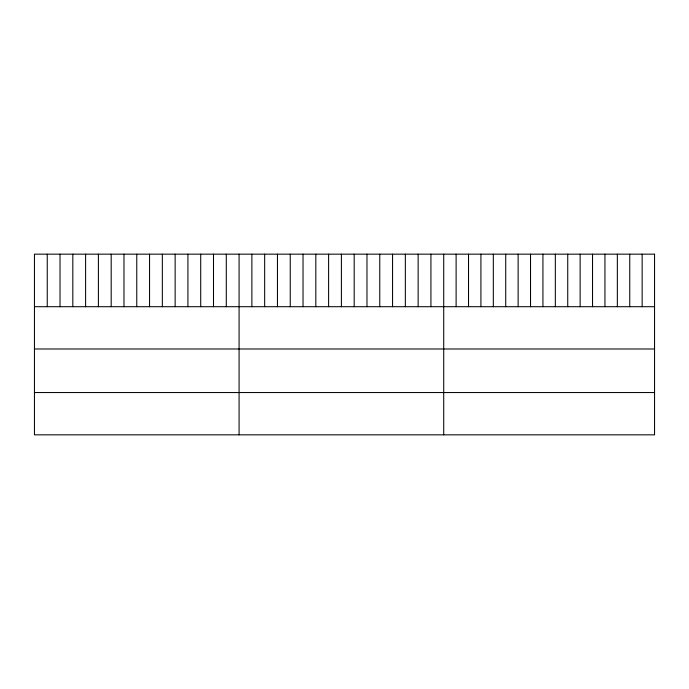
<?xml version="1.0" encoding="UTF-8"?>
<svg xmlns="http://www.w3.org/2000/svg" width="689" height="689" viewBox="0 0 689 689"><rect width="100%" height="100%" fill="white"/><g stroke="black" fill="none" stroke-linecap="round" stroke-linejoin="round"><path stroke-width="1.03" d="M34.45 306.7L654.55 306.7M34.45 348.987L654.55 348.987M34.45 392.549L654.55 392.549M642.148 254.163L642.148 306.7M629.746 254.163L629.746 306.7M617.344 254.163L617.344 306.7M604.942 254.163L604.942 306.7M592.54 254.163L592.54 306.7M580.138 254.163L580.138 306.7M567.736 254.163L567.736 306.7M555.334 254.163L555.334 306.7M542.932 254.163L542.932 306.7M530.53 254.163L530.53 306.7M518.128 254.163L518.128 306.7M505.726 254.163L505.726 306.7M493.324 254.163L493.324 306.7M480.922 254.163L480.922 306.7M468.52 254.163L468.52 306.7M456.118 254.163L456.118 306.7M443.716 254.163L443.716 434.837M430.926 254.163L430.926 306.7M418.137 254.163L418.137 306.7M405.347 254.163L405.347 306.7M392.558 254.163L392.558 306.7M379.768 254.163L379.768 306.7M366.979 254.163L366.979 306.7M354.189 254.163L354.189 306.7M341.399 254.163L341.399 306.7M328.61 254.163L328.61 306.7M315.82 254.163L315.82 306.7M303.031 254.163L303.031 306.7M290.241 254.163L290.241 306.7M277.452 254.163L277.452 306.7M264.662 254.163L264.662 306.7M251.873 254.163L251.873 306.7M239.083 254.163L239.083 434.837M226.293 254.163L226.293 306.7M213.504 254.163L213.504 306.7M200.714 254.163L200.714 306.7M187.925 254.163L187.925 306.7M175.135 254.163L175.135 306.7M162.346 254.163L162.346 306.7M149.556 254.163L149.556 306.7M136.767 254.163L136.767 306.7M123.977 254.163L123.977 306.7M111.187 254.163L111.187 306.7M98.398 254.163L98.398 306.7M85.608 254.163L85.608 306.7M72.819 254.163L72.819 306.7M60.029 254.163L60.029 306.7M47.24 254.163L47.24 306.7M654.55 254.163L34.45 254.163L34.45 434.837L654.55 434.837L654.55 254.163"/></g></svg>
